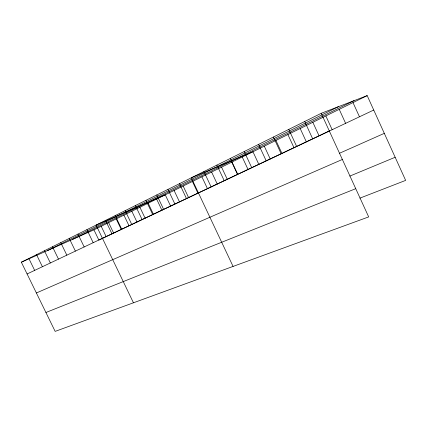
<?xml version="1.0" encoding="UTF-8"?>
<svg xmlns="http://www.w3.org/2000/svg" width="427" height="427" viewBox="0 0 427 427"><rect width="100%" height="100%" fill="white"/><g stroke="black" fill="none" stroke-linecap="round" stroke-linejoin="round"><path stroke-width="0.64" d="M321.211 113.299L368.682 216.911L55.152 331.384L21.35 262.205L321.211 113.299L367.188 95.616L405.65 180.391L359.897 198.144M47.632 250.494L338.52 106.643M72.2 239.542L354.01 100.681M21.35 262.205L93.94 229.854L367.188 95.616M27.098 273.969L329.302 130.956M129.605 225.547L207.485 188.697L201.896 176.815M208.061 188.424L248.055 169.503L242.226 157.003M248.653 169.22L318.505 136.17M373.732 110.043L319.086 135.898L312.847 122.309M339.364 153.32L384.305 133.347M36.386 292.975L342.358 159.452M349.804 176.105L395.156 157.269M45.924 312.5L355.744 188.681M28.849 258.484L34.662 270.387M52.484 246.747L58.483 259.114M44.408 250.756L50.349 262.968M36.535 254.668L42.406 266.72M69.249 238.421L75.392 251.113M60.757 242.637L66.831 255.165M93.94 229.854L98.867 240.086L129.034 225.814L123.921 215.123M86.905 229.651L93.187 242.691M77.965 234.092L84.172 246.955M108.613 222.643L113.63 233.099M105.517 220.412L111.949 233.809M101.199 226.283L106.174 236.633M133.459 302.796L96.086 225.093L165.26 194.813L170.624 206.134M131.826 211.237L136.987 222.051M125.17 210.65L131.762 224.437M115.21 215.598L121.722 229.187M116.187 218.923L121.252 229.496M148.169 203.209L153.432 214.269M145.954 200.332L152.706 214.525M139.907 207.271L145.121 218.202M135.412 205.563L142.084 219.553M174.099 190.474L179.521 201.928M167.96 189.401L174.889 204.026M156.794 194.947L163.637 209.353M156.618 199.062L161.929 210.249M233.073 266.427L191.312 177.808L252.955 151.734L258.842 164.4M192.412 181.475L197.941 193.212M183.151 186.028L188.622 197.621M179.463 183.69L186.476 198.544M211.611 172.044L217.258 184.074M203.903 171.553L211.109 186.887M230.334 158.428L237.743 174.28M231.77 162.143L237.535 174.483M221.565 167.154L227.271 179.335M216.905 165.094L224.212 180.685M244.212 151.537L251.727 167.667M273.413 137.035L281.147 153.741M264.292 146.162L270.254 159.004M258.565 144.411L266.186 160.824M288.785 129.402L296.632 146.413M287.905 134.564L294 147.763M275.938 140.44L281.964 153.458M304.707 121.492L312.676 138.823M300.202 128.522L306.367 141.913M325.849 115.925L332.163 129.712M353.001 102.581L359.47 116.79M339.23 109.349L345.619 123.344"/></g></svg>
